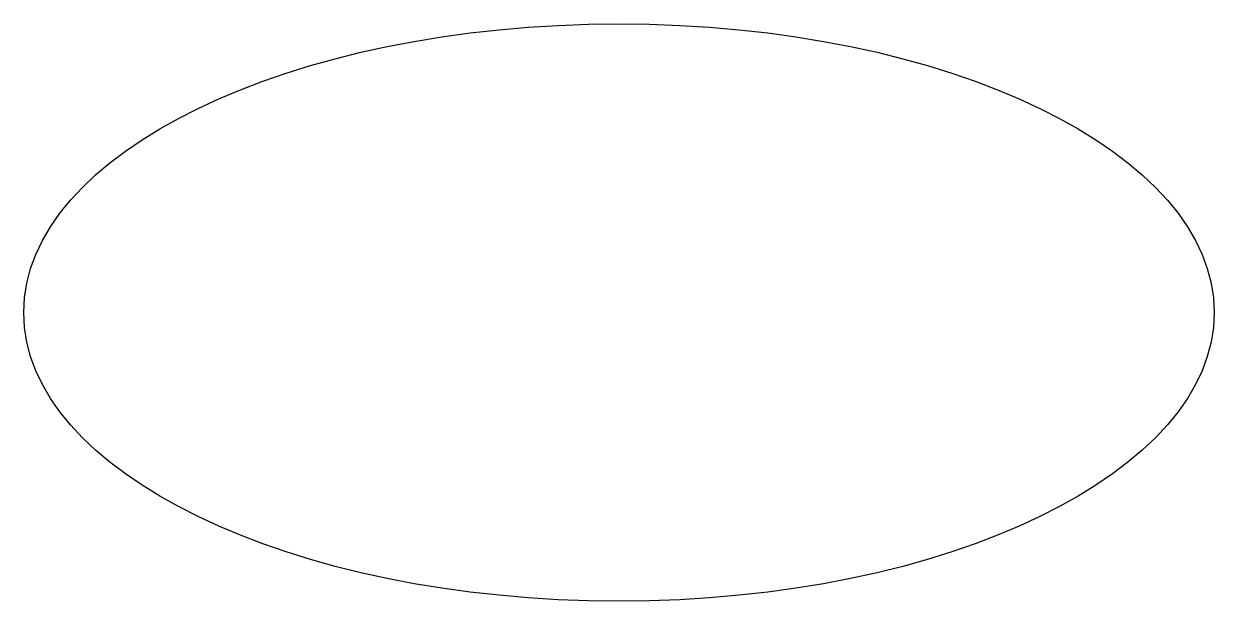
# Model space of a CAD drawing. Header units: millimetres. Extents: x 962 to 3056, y 1618 to 2634.
import ezdxf

# ---------------------------------------------------------------- set-up
doc = ezdxf.new("R2010")
doc.units = ezdxf.units.MM

# ---------------------------------------------------------------- blocks, each defined once
blk = doc.blocks.new('elipse')
blk.add_ellipse((0, 0), major_axis=(1047.2, 0), ratio=0.48478)

msp = doc.modelspace()

# ---------------------------------------------------------------- block references
msp.add_blockref('elipse', (2009.1, 2126))

doc.saveas('drawing.dxf')
